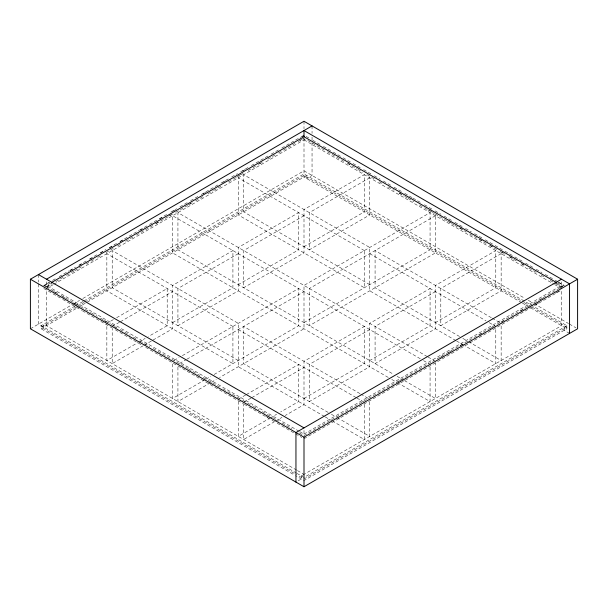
<?xml version="1.0" encoding="UTF-8"?>
<svg xmlns="http://www.w3.org/2000/svg" width="608" height="608" viewBox="0 0 608 608"><rect width="100%" height="100%" fill="white"/><g stroke="black" fill="none" stroke-linecap="round" stroke-linejoin="round"><path stroke-width="0.46" stroke-dasharray="3.04 2.28" d="M49.263 282.272L43.814 285.418L45.456 286.368M52.546 280.372L55.837 278.472M59.12 276.579L68.985 270.887M69.806 270.408L75.559 267.087M78.842 265.187L86.237 260.923M89.528 259.023L96.923 254.752M100.206 252.852L105.959 249.531M109.25 247.638L116.645 243.367M119.928 241.467L138.829 230.554M139.65 230.082L148.694 224.861M149.515 224.39L158.551 219.169M159.372 218.698L167.595 213.955M170.878 212.055L176.632 208.734M179.915 206.834L187.31 202.563M190.6 200.67L197.995 196.399M201.286 194.499L217.717 185.014M221.008 183.114L228.403 178.843M231.686 176.951L237.439 173.63M240.73 171.73L248.125 167.458M251.408 165.558L267.847 156.074M271.13 154.174L278.525 149.902M281.816 148.01L300.717 137.096M301.538 136.618L304 135.196M43.814 285.806L49.56 282.484M70.08 270.636L73.363 268.744M79.108 265.43L81.571 264.001M89.779 259.266L93.062 257.374M100.449 253.103L103.732 251.21M109.478 247.897L114.403 245.047M120.141 241.733L123.424 239.841M139.84 230.364L143.123 228.464M159.539 218.986L162.822 217.094M172.672 211.402L175.955 209.509M203.042 193.868L206.325 191.976M222.741 182.499L226.024 180.606M242.44 171.129L245.723 169.229M301.538 137.005L304 135.584M50.601 283.047L46.497 285.418L46.497 280.106M46.276 286.702L52.022 283.389M155.435 223.676L158.718 221.783M168.568 216.098L171.851 214.198M188.267 204.721L191.55 202.829M238.336 175.818L241.619 173.926M258.035 164.441L261.318 162.549M299.896 140.281L304 137.91M46.793 286.794L51.726 283.944M55.837 281.572L63.232 277.301M66.515 275.401L70.627 273.03M71.448 272.559L73.91 271.138M74.738 270.659L81.312 266.866M86.237 264.016L90.349 261.645M91.17 261.174L93.632 259.745M97.744 257.374L101.034 255.482M105.959 252.632L113.354 248.36M117.466 245.989L120.756 244.089M125.681 241.247L133.076 236.976M136.367 235.076L152.798 225.591M156.089 223.691L172.52 214.206M175.811 212.306L192.242 202.814M195.533 200.921L202.928 196.65M207.86 193.8L212.785 190.958M213.606 190.479L222.65 185.265M228.403 181.944L232.507 179.573M233.328 179.094L235.798 177.673M236.618 177.202L243.192 173.402M248.125 170.559L252.229 168.18M253.05 167.709L255.52 166.288M259.624 163.917L262.914 162.017M267.847 159.167L275.242 154.903M278.525 153.003L282.636 150.632M283.457 150.153L294.964 143.511M298.247 141.618L304 138.297M53.018 284.749L46.497 288.511L46.497 325.683M53.831 284.278L305.338 139.072M30.4 328.776L72.154 304.669M72.975 304.198L79.557 300.398M82.84 298.498L304 170.818L524.985 298.399M75.004 306.128L41.131 325.683L41.131 328.776L294.751 475.205M75.628 305.763L83.022 301.492M83.843 301.021L304 173.911L566.869 325.683L566.869 328.776L304 480.548L295.572 475.676M76.456 306.835L41.131 327.233L296.605 474.726M77.277 306.364L83.843 302.571M84.664 302.092L304 175.461L523.336 302.092M41.131 328.776L306.683 175.461L306.683 178.562L312.048 175.461L312.048 140.866M113.369 319.588L106.848 323.357L106.848 360.529L137.841 342.631M116.637 317.71L167.2 288.511L167.2 325.683L148.443 336.513M112.214 326.458L119.556 322.217M120.369 321.746L172.566 291.612M238.283 253.665L177.931 288.511L177.931 325.683L238.283 290.837L238.283 247.471L298.634 212.633L298.634 249.797L238.283 284.643M304 215.726L243.648 250.572L243.648 287.736L304 252.898L304 209.532L364.352 174.686L364.352 211.858L304 246.704M138.654 342.16L145.183 338.398M172.566 322.582L232.917 287.736L232.917 250.572L172.566 285.418L172.566 328.776L152.175 340.548M143.207 345.732L112.214 363.622L112.214 328.312M144.02 345.26L151.362 341.02M174.2 360.354L179.086 357.534M182.354 355.65L298.634 288.511L298.634 325.683L214.16 374.452M179.558 363.455L186.086 359.685M186.899 359.214L304 291.612M205.185 379.635L172.566 398.468L172.566 361.296M206.006 379.164L210.9 376.337M304 322.582L430.069 249.797L430.069 212.633L304 285.418L304 328.776L219.526 377.553M210.55 382.728L177.931 401.561L177.931 364.397M211.371 382.257L216.258 379.438M245.624 395.002L238.283 399.243L238.283 436.407L269.276 418.517M246.438 394.531L298.634 364.397L298.634 401.561L280.691 411.928M243.648 402.336L250.99 398.103M251.803 397.632L304 367.49M369.717 329.551L309.366 364.397L309.366 401.561L369.717 366.723L369.717 323.357L430.069 288.511L430.069 325.683L369.717 360.529M435.434 291.612L375.083 326.458L375.083 363.622L435.434 328.776L435.434 285.418L495.786 250.572L495.786 287.736L435.434 322.582M270.089 418.046L276.617 414.276M304 398.468L364.352 363.622L364.352 326.458L304 361.296L304 404.662L285.243 415.492M274.641 421.61L243.648 439.508L243.648 404.198M275.454 421.139L281.983 417.377M304 435.632L427.257 364.473M428.085 363.994L433.831 360.673M437.122 358.781L562.848 286.193L557.095 282.872M398.392 381.528L401.675 379.628M440.253 357.36L442.715 355.938M448.461 352.617L451.744 350.725M459.952 345.982L462.414 344.561M479.651 334.613L482.114 333.192M490.314 328.449L493.597 326.557M500.984 322.293L504.268 320.393M520.684 310.916L523.967 309.024M540.383 299.546L543.666 297.646M560.082 288.169L563.365 286.277M536.279 304.236L539.562 302.343M555.978 292.866L559.261 290.966M304 438.733L561.207 290.236M302.662 475.122L301.317 475.897L301.317 478.998L295.952 482.091M302.951 474.954L561.503 325.683L561.503 290.373M566.869 325.683L304 477.447L297.213 473.533M306.166 136.443L309.449 138.343M312.74 140.243L320.135 144.514M323.418 146.406L332.462 151.628M333.283 152.099L342.319 157.32M343.14 157.799L352.176 163.012M353.005 163.491L360.4 167.755M363.683 169.655L371.078 173.926M374.368 175.826L380.122 179.147M383.405 181.04L390.8 185.311M394.09 187.211L401.485 191.482M404.768 193.374L412.163 197.646M412.992 198.124L421.207 202.867M424.49 204.767L431.885 209.03M435.176 210.93L440.929 214.252M444.212 216.152L451.607 220.423M454.898 222.315L462.293 226.586M465.584 228.486L471.329 231.808M474.62 233.7L482.015 237.971M485.298 239.871L494.342 245.092M495.163 245.564L504.199 250.785M505.02 251.256L514.064 256.477M514.885 256.948L522.28 261.22M525.57 263.12L532.965 267.391M536.248 269.283L542.002 272.604M545.285 274.504L554.329 279.726M555.15 280.197L557.612 281.618M558.433 282.097L564.186 285.418M558.44 282.484L564.186 285.806M348.323 163.499L349.965 164.441M399.213 192.88L401.675 194.302M429.582 210.414L432.045 211.835M449.282 221.783L452.565 223.676M459.952 227.947L463.235 229.839M479.651 239.316L482.934 241.209M490.314 245.48L493.597 247.372M501.805 252.115L504.268 253.536M510.013 256.85L513.296 258.75M521.504 263.484L523.967 264.906M555.978 283.389L561.724 286.702M307.808 140.494L324.239 149.978M327.53 151.878L343.961 161.371M347.252 163.263L357.109 168.956M357.93 169.434L362.862 172.277M366.974 174.648L374.368 178.919M379.301 181.769L382.584 183.662M388.337 186.983L394.09 190.304M399.023 193.154L403.948 196.004M404.768 196.475L407.238 197.896M408.059 198.375L413.812 201.696M419.566 205.018L423.67 207.389M424.49 207.86L426.96 209.281M427.781 209.76L434.355 213.552M435.176 214.031L446.682 220.674M447.503 221.145L454.077 224.937M454.898 225.416L466.404 232.058M469.688 233.951L486.126 243.443M489.41 245.343L496.804 249.607M500.095 251.507L505.02 254.357M509.132 256.728L516.526 260.999M521.459 263.842L524.742 265.742M528.854 268.113L536.248 272.384M541.181 275.226L544.464 277.126M550.217 280.448L553.508 282.348M554.329 282.819L561.724 287.09M304 139.84L553.797 284.065M554.618 284.536L562.028 288.815M528.268 300.299L533.201 303.149M534.029 303.62L568.556 323.555M569.377 324.034L575.958 327.826M524.157 302.571L529.082 305.414M532.372 307.314L566.869 327.233L304 478.998L297.426 475.205M521.725 302.716L304 177.012L304 138.092M522.439 303.126L529.933 307.458M530.624 307.853L566.869 328.776M569.552 333.427L564.186 330.326L564.186 327.233M491.363 317.71L375.083 250.572L375.083 287.736L459.557 336.513M492.184 318.182L500.338 322.886M369.717 253.665L486.005 320.804M489.265 322.688L495.786 326.458L495.786 363.622L464.793 345.732M369.717 284.643L243.648 211.858L243.648 174.686L369.717 247.471L369.717 290.837L455.825 340.548M462.817 338.398L467.712 341.217M468.532 341.688L501.152 360.529L501.152 323.357M456.638 341.02L463.98 345.26M427.28 356.592L177.931 212.633L177.931 249.797L393.84 374.452M428.093 357.063L435.434 361.296M420.28 358.743L172.566 215.726L172.566 252.898L388.474 377.553M423.548 360.628L428.442 363.455M397.1 376.337L403.628 380.106M404.442 380.578L435.434 398.468L435.434 363.158M391.742 379.438L396.629 382.257M397.45 382.728L430.069 401.561L430.069 364.397M359.928 393.589L243.648 326.458L243.648 363.622L328.122 412.391M360.749 394.06L368.904 398.772M238.283 329.551L356.197 397.632M357.01 398.103L364.352 402.336L364.352 439.508L333.359 421.61M238.283 360.529L112.214 287.736L112.214 250.572L238.283 323.357L238.283 366.723L324.391 416.434M331.383 414.276L336.277 417.103M337.098 417.574L369.717 436.407L369.717 399.243M325.204 416.906L332.546 421.139M299.068 431.239L45.152 284.643L45.152 287.736M299.888 431.71L304 434.089L304 429.658M46.276 286.839L57.783 293.482M61.066 295.382L77.505 304.866M80.788 306.766L90.653 312.459M91.474 312.93L97.227 316.251M100.51 318.151L110.375 323.844M111.196 324.322L116.949 327.644M120.232 329.536L130.097 335.228M133.38 337.128L136.671 339.028M139.954 340.921L149.819 346.613M153.102 348.513L157.214 350.884M158.034 351.363L187.614 368.44M188.434 368.912L199.941 375.554M203.232 377.454L207.336 379.825M208.156 380.304L219.663 386.946M222.954 388.839L227.058 391.21M227.878 391.689L239.385 398.331M242.676 400.224L246.78 402.602M247.6 403.074L252.533 405.924M253.354 406.395L259.107 409.716M262.39 411.616L266.502 413.987M267.322 414.458L272.255 417.308M273.076 417.78L278.829 421.101M282.112 423.001L291.977 428.693M299.372 432.964L302.662 434.857L561.503 285.418L561.503 280.995M53.664 291.49L56.947 293.383M62.692 296.704L65.155 298.125M73.363 302.86L76.646 304.76M103.732 320.393L107.016 322.293M114.403 326.557L116.044 327.507M266.243 416.548L267.885 417.491M43.814 288.511L61.887 298.954M62.715 299.425L81.609 310.338M82.43 310.81L112.016 327.894M115.3 329.787L142.416 345.443M145.707 347.343L243.496 403.796M244.317 404.274L273.896 421.352M277.187 423.252L301.834 437.486M296.658 470.113L43.814 324.132L43.814 327.233M297.472 470.584L304 474.354M296.605 473.184L38.448 324.132L38.448 282.994M312.048 125.909L312.048 133.388M312.048 137.127L312.048 139.931M304 121.258L304 128.736M38.448 274.573L38.448 282.059M369.717 177.787L309.366 212.633L309.366 249.797L369.717 214.951L369.717 177.787M435.434 215.726L309.366 288.511L309.366 325.683L435.434 252.898L435.434 215.726M501.152 253.665L440.8 288.511L440.8 325.683L501.152 290.837L501.152 253.665M364.352 250.572L238.283 177.787L238.283 214.951L364.352 287.736L364.352 250.572M232.917 326.458L106.848 253.665L106.848 290.837L232.917 363.622L232.917 326.458"/><path stroke-width="0.91" d="M30.4 279.224L304 121.258L577.6 279.224L577.6 328.776L304 486.742L30.4 328.776L30.4 279.224L304 437.182L577.6 279.224M46.497 279.224L312.048 125.909M51.422 282.568L304.517 136.443M561.503 279.224L295.952 432.539L295.952 482.091M556.274 282.393L304 136.747L304 130.553L569.552 283.868L569.552 333.427M38.448 274.573L304 427.888M304 437.182L304 486.742"/></g></svg>
